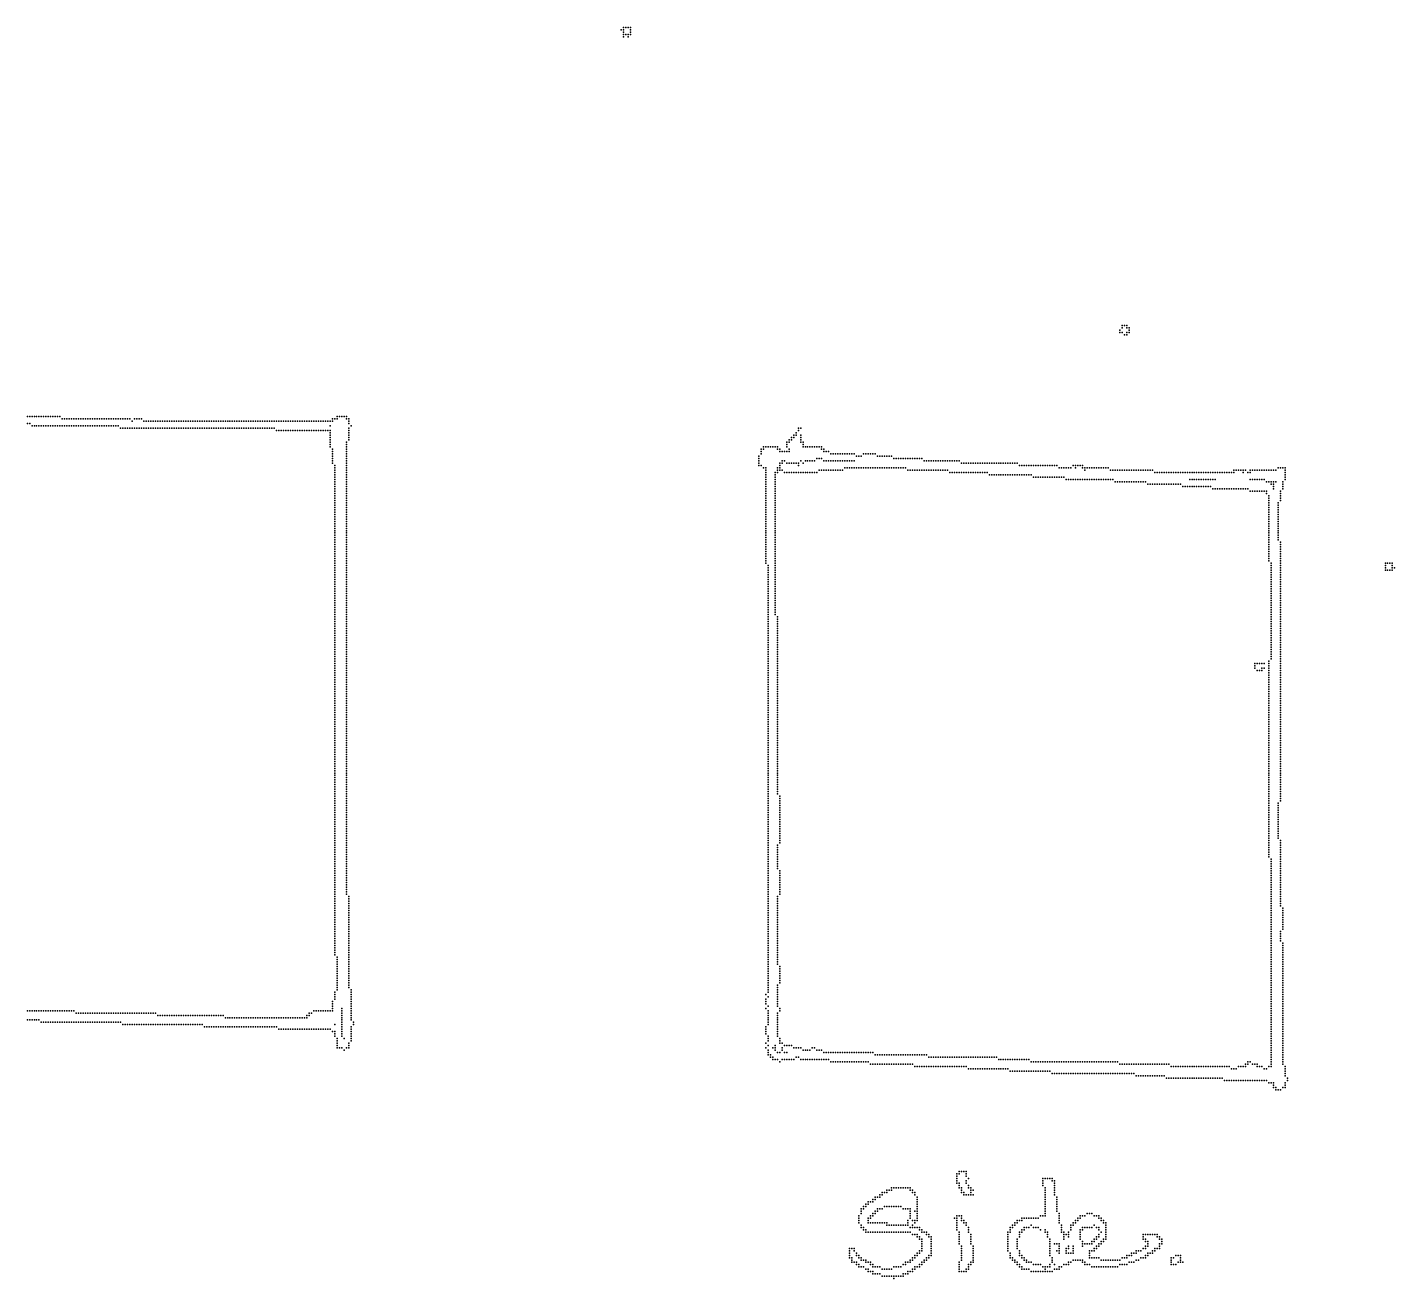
# Model space of a CAD drawing. Header units: metres. Extents: x 1 to 1214, y -1279 to 0.
# Drawn here: x 588 to 1175, y -540 to -3 of the extents above; entities that cross this region are included whole.
import ezdxf

# ---------------------------------------------------------------- set-up
doc = ezdxf.new("R2010")
doc.units = ezdxf.units.M

msp = doc.modelspace()

# ---------------------------------------------------------------- linework, layer by layer
for p in [(843, -4), (844, -3), (844, -4), (844, -5), (845, -3), (846, -3), (847, -3), (847, -4), (847, -5), (844, -6), (844, -7), (845, -6), (846, -6), (846, -7), (847, -6), (1057, -133), (1057, -134), (1058, -131), (1058, -132), (1058, -134), (1059, -131), (1059, -135), (1060, -131), (1060, -132), (1060, -134), (1060, -135), (1061, -132), (1061, -133), (1061, -134), (588, -170), (589, -170), (590, -170), (591, -170), (592, -170), (593, -170), (594, -170), (595, -170), (596, -170), (597, -170), (598, -170), (599, -170), (600, -170), (601, -170), (602, -170), (721, -170), (722, -170), (723, -170), (724, -170), (725, -170), (588, -173), (589, -173), (590, -174), (591, -174), (592, -174), (593, -174), (594, -174), (595, -174), (596, -174), (597, -174), (598, -174), (599, -174), (600, -174), (601, -174), (602, -174), (603, -171), (603, -174), (604, -171), (604, -174), (605, -171), (605, -174), (606, -171), (606, -174), (607, -171), (607, -174), (608, -171), (608, -174), (609, -171), (609, -174), (610, -171), (610, -174), (611, -171), (611, -174), (612, -171), (612, -174), (613, -171), (613, -174), (614, -171), (614, -174), (615, -171), (615, -174), (616, -171), (616, -174), (617, -171), (617, -174), (618, -171), (618, -174), (619, -171), (619, -174), (620, -171), (620, -174), (621, -171), (621, -174), (622, -171), (622, -174), (623, -171), (623, -174), (624, -171), (624, -174), (625, -171), (625, -174), (626, -171), (626, -174), (627, -171), (627, -174), (628, -171), (628, -175), (629, -171), (629, -175), (630, -171), (630, -175), (631, -171), (631, -175), (632, -171), (632, -175), (633, -172), (633, -175), (634, -171), (634, -175), (635, -171), (635, -175), (636, -171), (636, -175), (637, -171), (637, -175), (638, -172), (638, -175), (639, -172), (639, -175), (640, -172), (640, -175), (641, -172), (641, -175), (642, -172), (642, -175), (643, -172), (643, -175), (644, -172), (644, -175), (645, -172), (645, -175), (646, -172), (646, -175), (647, -172), (647, -175), (648, -172), (648, -175), (649, -172), (649, -175), (650, -172), (650, -175), (651, -172), (651, -175), (652, -172), (652, -175), (653, -172), (653, -175), (654, -172), (654, -175), (655, -172), (655, -175), (656, -172), (656, -175), (657, -172), (657, -175), (658, -172), (658, -175), (659, -172), (659, -175), (660, -172), (660, -175), (661, -172), (661, -175), (662, -172), (662, -175), (663, -172), (663, -175), (664, -172), (664, -175), (665, -172), (665, -175), (666, -172), (666, -175), (667, -172), (667, -175), (668, -172), (668, -175), (669, -172), (669, -175), (670, -172), (670, -175), (671, -172), (671, -175), (672, -172), (672, -175), (673, -172), (673, -175), (674, -172), (674, -175), (675, -172), (675, -175), (676, -172), (676, -175), (677, -172), (677, -175), (678, -172), (678, -175), (679, -172), (679, -175), (680, -172), (680, -175), (681, -172), (681, -175), (682, -172), (682, -175), (683, -172), (683, -175), (684, -172), (684, -175), (685, -172), (685, -175), (686, -172), (686, -175), (687, -172), (687, -175), (688, -172), (688, -175), (689, -172), (689, -175), (690, -172), (690, -175), (691, -172), (691, -175), (692, -172), (692, -175), (693, -172), (693, -175), (694, -172), (694, -175), (695, -172), (695, -176), (696, -172), (696, -176), (697, -172), (697, -176), (698, -172), (698, -176), (699, -172), (699, -176), (700, -172), (700, -176), (701, -172), (701, -176), (702, -172), (702, -176), (703, -172), (703, -176), (704, -172), (704, -176), (705, -172), (705, -176), (706, -172), (706, -176), (707, -172), (707, -176), (708, -172), (708, -176), (709, -172), (709, -176), (710, -172), (710, -176), (711, -172), (711, -176), (712, -172), (712, -176), (713, -172), (713, -176), (714, -172), (714, -176), (715, -172), (715, -176), (716, -172), (716, -176), (717, -172), (717, -176), (718, -172), (718, -174), (718, -176), (719, -171), (719, -172), (720, -171), (721, -171), (725, -171), (726, -171), (726, -172), (726, -173), (726, -175), (726, -176), (727, -174), (919, -175), (919, -176), (920, -175), (718, -177), (718, -178), (718, -179), (718, -180), (718, -181), (725, -181), (726, -177), (726, -178), (726, -179), (726, -180), (914, -181), (915, -180), (915, -181), (916, -179), (916, -180), (917, -178), (917, -179), (918, -177), (918, -178), (920, -178), (920, -179), (920, -180), (920, -181), (921, -181), (718, -182), (718, -183), (719, -184), (719, -185), (719, -186), (719, -187), (725, -182), (725, -183), (725, -184), (725, -185), (725, -186), (725, -187), (902, -187), (903, -184), (903, -185), (903, -186), (904, -183), (904, -184), (905, -183), (906, -183), (907, -183), (908, -183), (909, -183), (910, -183), (910, -184), (911, -184), (911, -185), (912, -185), (913, -185), (914, -182), (914, -183), (914, -185), (915, -184), (915, -185), (921, -182), (921, -183), (922, -183), (923, -183), (924, -183), (925, -183), (926, -183), (927, -183), (928, -183), (929, -183), (929, -184), (930, -184), (930, -185), (931, -185), (932, -185), (933, -186), (934, -186), (935, -186), (936, -186), (937, -186), (938, -186), (939, -186), (940, -186), (941, -186), (942, -186), (943, -186), (944, -187), (945, -187), (946, -187), (947, -186), (948, -186), (949, -186), (950, -186), (951, -186), (952, -186), (953, -187), (954, -187), (955, -187), (956, -187), (957, -187), (958, -187), (959, -187), (719, -188), (719, -189), (719, -190), (720, -191), (720, -192), (720, -193), (725, -188), (725, -189), (725, -190), (725, -191), (725, -192), (725, -193), (902, -188), (902, -189), (902, -190), (902, -191), (903, -191), (904, -192), (905, -192), (905, -193), (910, -192), (910, -193), (911, -190), (911, -191), (911, -192), (911, -193), (912, -189), (912, -190), (912, -193), (913, -189), (914, -190), (915, -190), (916, -190), (917, -190), (918, -190), (919, -190), (919, -191), (920, -189), (921, -190), (922, -189), (923, -189), (924, -189), (925, -189), (926, -189), (927, -188), (928, -188), (928, -193), (929, -188), (929, -193), (930, -189), (930, -193), (931, -189), (931, -193), (932, -189), (932, -193), (933, -189), (933, -193), (934, -189), (934, -193), (935, -189), (935, -193), (936, -189), (936, -193), (937, -189), (937, -193), (938, -189), (938, -193), (939, -189), (939, -192), (940, -189), (940, -192), (941, -189), (941, -192), (942, -189), (942, -192), (943, -189), (943, -192), (944, -192), (945, -192), (946, -192), (947, -192), (948, -192), (949, -192), (950, -192), (951, -192), (952, -192), (953, -192), (954, -192), (955, -192), (956, -192), (957, -192), (958, -192), (959, -192), (960, -188), (960, -192), (961, -188), (961, -192), (962, -188), (962, -192), (963, -188), (963, -192), (964, -188), (964, -192), (965, -188), (965, -192), (966, -188), (966, -193), (967, -188), (967, -193), (968, -188), (968, -193), (969, -188), (969, -193), (970, -188), (970, -193), (971, -188), (971, -193), (972, -188), (972, -193), (973, -189), (973, -193), (974, -189), (974, -193), (975, -189), (975, -193), (976, -189), (976, -193), (977, -189), (977, -193), (978, -189), (978, -193), (979, -189), (979, -193), (980, -189), (980, -193), (981, -189), (981, -193), (982, -189), (982, -193), (983, -189), (983, -193), (984, -189), (985, -189), (986, -189), (987, -189), (988, -189), (989, -190), (990, -190), (991, -190), (992, -190), (993, -190), (994, -190), (995, -190), (996, -190), (997, -190), (998, -190), (999, -190), (1000, -190), (1001, -190), (1002, -190), (1003, -190), (1004, -190), (1005, -190), (1006, -190), (1007, -190), (1008, -190), (1009, -190), (1010, -190), (1011, -190), (1012, -190), (1013, -190), (1014, -191), (1015, -191), (1016, -191), (1017, -191), (1018, -191), (1019, -191), (1020, -191), (1021, -191), (1022, -191), (1023, -191), (1024, -191), (1025, -191), (1026, -191), (1027, -191), (1028, -191), (1029, -191), (1030, -191), (1031, -192), (1032, -192), (1033, -192), (1034, -192), (1035, -192), (1036, -192), (1037, -191), (1038, -191), (1038, -192), (1039, -191), (1040, -191), (1041, -191), (1041, -192), (1042, -192), (1042, -193), (1043, -192), (1044, -192), (1045, -192), (1046, -192), (1047, -192), (1048, -192), (1049, -192), (1050, -192), (1051, -192), (1052, -192), (1053, -193), (1054, -193), (1055, -193), (1056, -193), (1057, -193), (1058, -193), (1059, -193), (1060, -193), (1061, -193), (1062, -193), (1063, -193), (1064, -193), (1065, -193), (1066, -193), (1067, -193), (1068, -193), (1069, -193), (1070, -193), (1071, -193), (1106, -193), (1107, -193), (1108, -193), (1109, -193), (1110, -193), (1111, -193), (1113, -193), (1114, -193), (1115, -193), (1116, -193), (1117, -193), (1118, -193), (1119, -193), (1120, -193), (1121, -193), (1122, -193), (1123, -193), (1124, -193), (1125, -192), (1126, -192), (1127, -192), (1128, -192), (1128, -193), (720, -194), (720, -195), (720, -196), (720, -197), (720, -198), (720, -199), (725, -194), (725, -195), (725, -196), (725, -197), (725, -198), (725, -199), (905, -194), (905, -195), (905, -196), (905, -197), (905, -198), (905, -199), (909, -194), (909, -195), (909, -196), (909, -197), (909, -198), (909, -199), (910, -194), (913, -194), (914, -194), (915, -194), (916, -194), (917, -194), (918, -194), (919, -194), (920, -194), (921, -194), (922, -194), (923, -194), (924, -194), (925, -194), (926, -194), (927, -194), (984, -194), (985, -194), (986, -194), (987, -194), (988, -194), (989, -194), (990, -194), (991, -194), (992, -194), (993, -194), (994, -194), (995, -194), (996, -194), (997, -194), (998, -194), (999, -194), (1000, -194), (1001, -195), (1002, -195), (1003, -195), (1004, -195), (1005, -195), (1006, -195), (1007, -195), (1008, -195), (1009, -195), (1010, -195), (1011, -195), (1012, -195), (1013, -195), (1014, -195), (1015, -195), (1016, -195), (1017, -195), (1018, -195), (1019, -195), (1020, -196), (1021, -196), (1022, -196), (1023, -196), (1024, -196), (1025, -196), (1026, -196), (1027, -196), (1028, -196), (1029, -196), (1030, -196), (1031, -196), (1032, -196), (1033, -196), (1034, -197), (1035, -197), (1036, -197), (1037, -197), (1038, -197), (1039, -197), (1040, -197), (1041, -197), (1042, -197), (1043, -197), (1044, -197), (1045, -197), (1046, -197), (1047, -197), (1048, -197), (1049, -197), (1050, -197), (1051, -197), (1052, -197), (1053, -197), (1054, -197), (1055, -198), (1056, -198), (1057, -198), (1058, -198), (1059, -198), (1060, -198), (1061, -198), (1062, -198), (1063, -198), (1064, -198), (1065, -198), (1066, -198), (1067, -198), (1068, -198), (1069, -199), (1070, -199), (1071, -199), (1072, -194), (1072, -199), (1073, -194), (1073, -199), (1074, -194), (1074, -199), (1075, -194), (1075, -199), (1076, -194), (1076, -199), (1077, -194), (1077, -199), (1078, -194), (1078, -199), (1079, -194), (1079, -199), (1080, -194), (1080, -199), (1081, -194), (1081, -199), (1082, -194), (1082, -199), (1083, -194), (1083, -199), (1084, -194), (1085, -194), (1086, -194), (1087, -194), (1087, -197), (1088, -194), (1088, -197), (1089, -194), (1089, -197), (1090, -194), (1090, -197), (1091, -194), (1091, -197), (1092, -194), (1092, -197), (1093, -194), (1093, -197), (1094, -194), (1094, -197), (1095, -194), (1095, -197), (1096, -194), (1096, -197), (1097, -194), (1097, -197), (1098, -194), (1098, -197), (1099, -194), (1100, -194), (1101, -194), (1102, -194), (1103, -194), (1104, -194), (1105, -194), (1106, -194), (1110, -194), (1112, -194), (1113, -194), (1113, -197), (1114, -197), (1115, -197), (1116, -197), (1117, -197), (1118, -197), (1119, -197), (1120, -198), (1121, -198), (1122, -198), (1122, -199), (1123, -198), (1123, -199), (1124, -198), (1127, -198), (1127, -199), (1128, -194), (1128, -195), (1128, -196), (1128, -197), (720, -200), (720, -201), (720, -202), (720, -203), (720, -204), (720, -205), (725, -200), (725, -201), (725, -202), (725, -203), (725, -204), (725, -205), (905, -200), (905, -201), (905, -202), (905, -203), (905, -204), (905, -205), (909, -200), (909, -201), (909, -202), (909, -203), (909, -204), (909, -205), (1084, -200), (1085, -200), (1086, -200), (1087, -200), (1088, -200), (1089, -200), (1090, -200), (1091, -200), (1092, -200), (1093, -200), (1094, -200), (1095, -200), (1096, -200), (1097, -201), (1098, -201), (1099, -201), (1100, -201), (1101, -201), (1102, -201), (1103, -201), (1104, -201), (1105, -201), (1106, -201), (1107, -201), (1108, -201), (1109, -201), (1110, -201), (1111, -201), (1112, -201), (1113, -202), (1114, -202), (1115, -202), (1116, -202), (1117, -202), (1118, -202), (1119, -202), (1120, -202), (1120, -203), (1121, -204), (1121, -205), (1123, -200), (1123, -201), (1126, -202), (1126, -203), (1126, -204), (1126, -205), (1127, -200), (1127, -201), (720, -206), (720, -207), (720, -208), (720, -209), (720, -210), (720, -211), (725, -206), (725, -207), (725, -208), (725, -209), (725, -210), (725, -211), (905, -206), (905, -207), (905, -208), (905, -209), (905, -210), (905, -211), (909, -206), (909, -207), (909, -208), (909, -209), (909, -210), (909, -211), (1121, -206), (1121, -207), (1121, -208), (1121, -209), (1121, -210), (1121, -211), (1125, -207), (1125, -208), (1125, -209), (1125, -210), (1125, -211), (1126, -206), (720, -212), (720, -213), (720, -214), (720, -215), (720, -216), (720, -217), (725, -212), (725, -213), (725, -214), (725, -215), (725, -216), (725, -217), (905, -212), (905, -213), (905, -214), (905, -215), (905, -216), (905, -217), (909, -212), (909, -213), (909, -214), (909, -215), (909, -216), (909, -217), (1121, -212), (1121, -213), (1121, -214), (1121, -215), (1121, -216), (1121, -217), (1125, -212), (1125, -213), (1125, -214), (1125, -215), (1125, -216), (1125, -217), (720, -218), (720, -219), (720, -220), (720, -221), (720, -222), (720, -223), (725, -218), (725, -219), (725, -220), (725, -221), (725, -222), (725, -223), (905, -218), (905, -219), (905, -220), (905, -221), (905, -222), (905, -223), (909, -218), (909, -219), (909, -220), (909, -221), (909, -222), (909, -223), (1121, -218), (1121, -219), (1121, -220), (1121, -221), (1121, -222), (1121, -223), (1125, -218), (1125, -219), (1125, -220), (1125, -221), (1125, -222), (1125, -223), (720, -224), (720, -225), (720, -226), (720, -227), (720, -228), (725, -224), (725, -225), (725, -226), (725, -227), (725, -228), (905, -224), (905, -225), (905, -226), (905, -227), (905, -228), (909, -224), (909, -225), (909, -226), (909, -227), (909, -228), (1121, -224), (1121, -225), (1121, -226), (1121, -227), (1121, -228), (1126, -224), (1126, -225), (1126, -226), (1126, -227), (1126, -228), (720, -229), (720, -230), (720, -231), (720, -232), (720, -233), (720, -234), (725, -229), (725, -230), (725, -231), (725, -232), (725, -233), (725, -234), (905, -229), (905, -230), (905, -231), (905, -232), (905, -233), (906, -234), (909, -229), (909, -230), (909, -231), (909, -232), (909, -233), (909, -234), (1121, -229), (1121, -230), (1121, -231), (1121, -232), (1122, -233), (1122, -234), (1126, -229), (1126, -230), (1126, -231), (1126, -232), (1126, -233), (1126, -234), (1171, -233), (1171, -234), (1172, -233), (1173, -233), (1174, -233), (1174, -234), (720, -235), (720, -236), (720, -237), (720, -238), (720, -239), (720, -240), (725, -235), (725, -236), (725, -237), (725, -238), (725, -239), (725, -240), (906, -235), (906, -236), (906, -237), (906, -238), (906, -239), (906, -240), (909, -235), (909, -236), (909, -237), (909, -238), (909, -239), (909, -240), (1122, -235), (1122, -236), (1122, -237), (1122, -238), (1122, -239), (1122, -240), (1126, -235), (1126, -236), (1126, -237), (1126, -238), (1126, -239), (1126, -240), (1171, -235), (1171, -236), (1172, -236), (1173, -236), (1174, -235), (1174, -236), (1175, -235), (720, -241), (720, -242), (720, -243), (720, -244), (720, -245), (720, -246), (725, -241), (725, -242), (725, -243), (725, -244), (725, -245), (725, -246), (906, -241), (906, -242), (906, -243), (906, -244), (906, -245), (906, -246), (909, -241), (909, -242), (909, -243), (909, -244), (909, -245), (909, -246), (1122, -241), (1122, -242), (1122, -243), (1122, -244), (1122, -245), (1122, -246), (1126, -241), (1126, -242), (1126, -243), (1126, -244), (1126, -245), (1126, -246), (720, -247), (720, -248), (720, -249), (720, -250), (720, -251), (720, -252), (725, -247), (725, -248), (725, -249), (725, -250), (725, -251), (725, -252), (906, -247), (906, -248), (906, -249), (906, -250), (906, -251), (906, -252), (909, -247), (909, -248), (909, -249), (909, -250), (909, -251), (909, -252), (1122, -247), (1122, -248), (1122, -249), (1122, -250), (1122, -251), (1122, -252), (1126, -247), (1126, -248), (1126, -249), (1126, -250), (1126, -251), (1126, -252), (720, -253), (720, -254), (720, -255), (720, -256), (720, -257), (720, -258), (725, -253), (725, -254), (725, -255), (725, -256), (725, -257), (725, -258), (906, -253), (906, -254), (906, -255), (906, -256), (906, -257), (906, -258), (909, -253), (909, -254), (909, -255), (910, -256), (910, -257), (910, -258), (1122, -253), (1122, -254), (1122, -255), (1122, -256), (1122, -257), (1122, -258), (1126, -253), (1126, -254), (1126, -255), (1126, -256), (1126, -257), (1126, -258), (720, -259), (720, -260), (720, -261), (720, -262), (720, -263), (720, -264), (725, -259), (725, -260), (725, -261), (725, -262), (725, -263), (725, -264), (906, -259), (906, -260), (906, -261), (906, -262), (906, -263), (906, -264), (910, -259), (910, -260), (910, -261), (910, -262), (910, -263), (910, -264), (1122, -259), (1122, -260), (1122, -261), (1122, -262), (1122, -263), (1122, -264), (1126, -259), (1126, -260), (1126, -261), (1126, -262), (1126, -263), (1126, -264), (720, -265), (720, -266), (720, -267), (720, -268), (720, -269), (720, -270), (725, -265), (725, -266), (725, -267), (725, -268), (725, -269), (725, -270), (906, -265), (906, -266), (906, -267), (906, -268), (906, -269), (906, -270), (910, -265), (910, -266), (910, -267), (910, -268), (910, -269), (910, -270), (1122, -265), (1122, -266), (1122, -267), (1122, -268), (1122, -269), (1122, -270), (1126, -265), (1126, -266), (1126, -267), (1126, -268), (1126, -269), (1126, -270), (720, -271), (720, -272), (720, -273), (720, -274), (720, -275), (725, -271), (725, -272), (725, -273), (725, -274), (725, -275), (906, -271), (906, -272), (906, -273), (906, -274), (906, -275), (910, -271), (910, -272), (910, -273), (910, -274), (910, -275), (1121, -275), (1122, -271), (1122, -272), (1122, -273), (1122, -274), (1126, -271), (1126, -272), (1126, -273), (1126, -274), (1126, -275), (720, -276), (720, -277), (720, -278), (720, -279), (720, -280), (720, -281), (725, -276), (725, -277), (725, -278), (725, -279), (725, -280), (725, -281), (906, -276), (906, -277), (906, -278), (906, -279), (906, -280), (906, -281), (910, -276), (910, -277), (910, -278), (910, -279), (910, -280), (910, -281), (1115, -276), (1115, -277), (1115, -278), (1116, -276), (1116, -279), (1117, -276), (1117, -279), (1118, -276), (1118, -278), (1118, -279), (1119, -276), (1119, -278), (1121, -276), (1121, -277), (1121, -278), (1121, -279), (1121, -280), (1121, -281), (1126, -276), (1126, -277), (1126, -278), (1126, -279), (1126, -280), (1126, -281), (720, -282), (720, -283), (720, -284), (720, -285), (720, -286), (720, -287), (725, -282), (725, -283), (725, -284), (725, -285), (725, -286), (725, -287), (906, -282), (906, -283), (906, -284), (906, -285), (906, -286), (906, -287), (910, -282), (910, -283), (910, -284), (910, -285), (910, -286), (910, -287), (1121, -282), (1121, -283), (1121, -284), (1121, -285), (1121, -286), (1121, -287), (1126, -282), (1126, -283), (1126, -284), (1126, -285), (1126, -286), (1126, -287), (720, -288), (720, -289), (720, -290), (720, -291), (720, -292), (720, -293), (725, -288), (725, -289), (725, -290), (725, -291), (725, -292), (725, -293), (906, -288), (906, -289), (906, -290), (906, -291), (906, -292), (906, -293), (910, -288), (910, -289), (910, -290), (910, -291), (910, -292), (910, -293), (1121, -288), (1121, -289), (1121, -290), (1121, -291), (1121, -292), (1121, -293), (1126, -288), (1126, -289), (1126, -290), (1126, -291), (1126, -292), (1126, -293), (720, -294), (720, -295), (720, -296), (720, -297), (720, -298), (720, -299), (725, -294), (725, -295), (725, -296), (725, -297), (725, -298), (725, -299), (906, -294), (906, -295), (906, -296), (906, -297), (906, -298), (906, -299), (910, -294), (910, -295), (910, -296), (910, -297), (910, -298), (910, -299), (1121, -294), (1121, -295), (1121, -296), (1121, -297), (1121, -298), (1121, -299), (1126, -294), (1126, -295), (1126, -296), (1126, -297), (1126, -298), (1126, -299), (720, -300), (720, -301), (720, -302), (720, -303), (720, -304), (720, -305), (725, -300), (725, -301), (725, -302), (725, -303), (725, -304), (725, -305), (906, -300), (906, -301), (906, -302), (906, -303), (906, -304), (906, -305), (910, -300), (910, -301), (910, -302), (910, -303), (910, -304), (910, -305), (1121, -300), (1121, -301), (1121, -302), (1121, -303), (1121, -304), (1121, -305), (1126, -300), (1126, -301), (1126, -302), (1126, -303), (1126, -304), (1126, -305), (720, -306), (720, -307), (720, -308), (720, -309), (720, -310), (720, -311), (725, -306), (725, -307), (725, -308), (725, -309), (725, -310), (725, -311), (906, -306), (906, -307), (906, -308), (906, -309), (906, -310), (906, -311), (910, -306), (910, -307), (910, -308), (910, -309), (910, -310), (910, -311), (1121, -306), (1121, -307), (1121, -308), (1121, -309), (1121, -310), (1121, -311), (1126, -306), (1126, -307), (1126, -308), (1126, -309), (1126, -310), (1126, -311), (720, -312), (720, -313), (720, -314), (720, -315), (720, -316), (725, -312), (725, -313), (725, -314), (725, -315), (725, -316), (906, -312), (906, -313), (906, -314), (906, -315), (906, -316), (910, -312), (910, -313), (910, -314), (910, -315), (910, -316), (1121, -312), (1121, -313), (1121, -314), (1121, -315), (1121, -316), (1126, -312), (1126, -313), (1126, -314), (1126, -315), (1126, -316), (720, -317), (720, -318), (720, -319), (720, -320), (720, -321), (720, -322), (725, -317), (725, -318), (725, -319), (725, -320), (725, -321), (725, -322), (906, -317), (906, -318), (906, -319), (906, -320), (906, -321), (906, -322), (910, -317), (910, -318), (910, -319), (910, -320), (910, -321), (910, -322), (1121, -317), (1121, -318), (1121, -319), (1121, -320), (1121, -321), (1121, -322), (1126, -317), (1126, -318), (1126, -319), (1126, -320), (1126, -321), (1126, -322), (720, -323), (720, -324), (720, -325), (720, -326), (720, -327), (720, -328), (725, -323), (725, -324), (725, -325), (725, -326), (725, -327), (725, -328), (906, -323), (906, -324), (906, -325), (906, -326), (906, -327), (906, -328), (910, -323), (910, -324), (910, -325), (910, -326), (910, -327), (910, -328), (1121, -323), (1121, -324), (1121, -325), (1121, -326), (1121, -327), (1121, -328), (1126, -323), (1126, -324), (1126, -325), (1126, -326), (1126, -327), (1126, -328), (720, -329), (720, -330), (720, -331), (720, -332), (720, -333), (720, -334), (725, -329), (725, -330), (725, -331), (725, -332), (725, -333), (725, -334), (906, -329), (906, -330), (906, -331), (906, -332), (906, -333), (906, -334), (910, -329), (910, -330), (910, -331), (910, -332), (911, -333), (911, -334), (1121, -329), (1121, -330), (1121, -331), (1121, -332), (1121, -333), (1121, -334), (1126, -329), (1126, -330), (1126, -331), (1126, -332), (1126, -333), (1126, -334), (720, -335), (720, -336), (720, -337), (720, -338), (720, -339), (720, -340), (725, -335), (725, -336), (725, -337), (725, -338), (725, -339), (725, -340), (906, -335), (906, -336), (906, -337), (906, -338), (906, -339), (906, -340), (911, -335), (911, -336), (911, -337), (911, -338), (911, -339), (911, -340), (1121, -335), (1121, -336), (1121, -337), (1121, -338), (1121, -339), (1121, -340), (1125, -336), (1125, -337), (1125, -338), (1125, -339), (1125, -340), (1126, -335), (720, -341), (720, -342), (720, -343), (720, -344), (720, -345), (720, -346), (725, -341), (725, -342), (725, -343), (725, -344), (725, -345), (725, -346), (906, -341), (906, -342), (906, -343), (906, -344), (906, -345), (906, -346), (911, -341), (911, -342), (911, -343), (911, -344), (911, -345), (911, -346), (1121, -341), (1121, -342), (1121, -343), (1121, -344), (1121, -345), (1121, -346), (1125, -341), (1125, -342), (1125, -343), (1125, -344), (1125, -345), (1125, -346), (720, -347), (720, -348), (720, -349), (720, -350), (720, -351), (720, -352), (725, -347), (725, -348), (725, -349), (725, -350), (725, -351), (725, -352), (906, -347), (906, -348), (906, -349), (906, -350), (906, -351), (906, -352), (911, -347), (911, -348), (911, -349), (911, -350), (911, -351), (911, -352), (1121, -347), (1121, -348), (1121, -349), (1121, -350), (1121, -351), (1121, -352), (1125, -347), (1125, -348), (1125, -349), (1125, -350), (1125, -351), (1126, -352), (720, -353), (720, -354), (720, -355), (720, -356), (720, -357), (720, -358), (725, -353), (725, -354), (725, -355), (725, -356), (725, -357), (725, -358), (906, -353), (906, -354), (906, -355), (906, -356), (906, -357), (906, -358), (910, -354), (910, -355), (910, -356), (910, -357), (910, -358), (911, -353), (1121, -353), (1121, -354), (1121, -355), (1121, -356), (1121, -357), (1121, -358), (1126, -353), (1126, -354), (1126, -355), (1126, -356), (1126, -357), (1126, -358), (720, -359), (720, -360), (720, -361), (720, -362), (720, -363), (725, -359), (725, -360), (725, -361), (725, -362), (725, -363), (906, -359), (906, -360), (906, -361), (906, -362), (906, -363), (910, -359), (910, -360), (910, -361), (910, -362), (910, -363), (1121, -359), (1122, -360), (1122, -361), (1122, -362), (1122, -363), (1126, -359), (1126, -360), (1126, -361), (1126, -362), (1126, -363), (720, -364), (720, -365), (720, -366), (720, -367), (720, -368), (720, -369), (725, -364), (725, -365), (725, -366), (725, -367), (725, -368), (725, -369), (906, -364), (906, -365), (906, -366), (906, -367), (906, -368), (906, -369), (910, -364), (911, -365), (911, -366), (911, -367), (911, -368), (911, -369), (1122, -364), (1122, -365), (1122, -366), (1122, -367), (1122, -368), (1122, -369), (1126, -364), (1126, -365), (1126, -366), (1126, -367), (1126, -368), (1126, -369), (720, -370), (720, -371), (720, -372), (720, -373), (720, -374), (720, -375), (725, -370), (725, -371), (725, -372), (725, -373), (725, -374), (725, -375), (906, -370), (906, -371), (906, -372), (906, -373), (906, -374), (906, -375), (911, -370), (911, -371), (911, -372), (911, -373), (911, -374), (911, -375), (1122, -370), (1122, -371), (1122, -372), (1122, -373), (1122, -374), (1122, -375), (1126, -370), (1126, -371), (1126, -372), (1126, -373), (1126, -374), (1126, -375), (720, -376), (720, -377), (720, -378), (720, -379), (720, -380), (720, -381), (726, -376), (726, -377), (726, -378), (726, -379), (726, -380), (726, -381), (906, -376), (906, -377), (906, -378), (906, -379), (906, -380), (906, -381), (910, -376), (910, -377), (910, -378), (910, -379), (910, -380), (910, -381), (1122, -376), (1122, -377), (1122, -378), (1122, -379), (1122, -380), (1122, -381), (1126, -376), (1126, -377), (1126, -378), (1126, -379), (1126, -380), (1127, -381), (720, -382), (720, -383), (720, -384), (720, -385), (720, -386), (720, -387), (726, -382), (726, -383), (726, -384), (726, -385), (726, -386), (726, -387), (906, -382), (906, -383), (906, -384), (906, -385), (906, -386), (906, -387), (910, -382), (910, -383), (910, -384), (910, -385), (910, -386), (910, -387), (1122, -382), (1122, -383), (1122, -384), (1122, -385), (1122, -386), (1122, -387), (1127, -382), (1127, -383), (1127, -384), (1127, -385), (1127, -386), (1127, -387), (720, -388), (720, -389), (720, -390), (720, -391), (720, -392), (720, -393), (726, -388), (726, -389), (726, -390), (726, -391), (726, -392), (726, -393), (906, -388), (906, -389), (906, -390), (906, -391), (906, -392), (906, -393), (910, -388), (910, -389), (910, -390), (910, -391), (910, -392), (910, -393), (1122, -388), (1122, -389), (1122, -390), (1122, -391), (1122, -392), (1122, -393), (1126, -391), (1126, -392), (1126, -393), (1127, -388), (1127, -389), (1127, -390), (720, -394), (720, -395), (720, -396), (720, -397), (720, -398), (720, -399), (726, -394), (726, -395), (726, -396), (726, -397), (726, -398), (726, -399), (906, -394), (906, -395), (906, -396), (906, -397), (906, -398), (906, -399), (910, -394), (910, -395), (910, -396), (910, -397), (910, -398), (910, -399), (1122, -394), (1122, -395), (1122, -396), (1122, -397), (1122, -398), (1122, -399), (1126, -394), (1126, -395), (1127, -396), (1127, -397), (1127, -398), (1127, -399), (720, -400), (720, -401), (721, -402), (721, -403), (721, -404), (721, -405), (726, -400), (726, -401), (726, -402), (726, -403), (726, -404), (726, -405), (906, -400), (906, -401), (906, -402), (906, -403), (906, -404), (906, -405), (910, -400), (910, -401), (910, -402), (910, -403), (910, -404), (910, -405), (1122, -400), (1122, -401), (1122, -402), (1122, -403), (1122, -404), (1122, -405), (1127, -400), (1127, -401), (1127, -402), (1127, -403), (1127, -404), (1127, -405), (721, -406), (721, -407), (721, -408), (721, -409), (721, -410), (726, -406), (726, -407), (726, -408), (726, -409), (726, -410), (906, -406), (906, -407), (906, -408), (906, -409), (906, -410), (911, -406), (911, -407), (911, -408), (911, -409), (911, -410), (1122, -406), (1122, -407), (1122, -408), (1122, -409), (1122, -410), (1127, -406), (1127, -407), (1127, -408), (1127, -409), (1127, -410), (721, -411), (721, -412), (721, -413), (721, -414), (721, -415), (721, -416), (726, -411), (726, -412), (726, -413), (726, -414), (726, -415), (727, -416), (906, -411), (906, -412), (906, -413), (906, -414), (906, -415), (906, -416), (910, -414), (910, -415), (910, -416), (911, -411), (911, -412), (911, -413), (1122, -411), (1122, -412), (1122, -413), (1122, -414), (1122, -415), (1122, -416), (1127, -411), (1127, -412), (1127, -413), (1127, -414), (1127, -415), (1127, -416), (719, -421), (719, -422), (720, -417), (720, -418), (720, -419), (720, -420), (727, -417), (727, -418), (727, -419), (727, -420), (727, -421), (727, -422), (905, -418), (905, -420), (905, -421), (905, -422), (906, -417), (906, -419), (910, -417), (910, -418), (910, -419), (910, -420), (910, -421), (910, -422), (1122, -417), (1122, -418), (1122, -419), (1122, -420), (1122, -421), (1122, -422), (1127, -417), (1127, -418), (1127, -419), (1127, -420), (1127, -421), (1127, -422), (588, -425), (589, -425), (590, -425), (591, -425), (592, -425), (593, -425), (594, -425), (595, -425), (596, -425), (597, -425), (598, -425), (599, -425), (600, -425), (601, -425), (602, -425), (603, -425), (604, -425), (605, -425), (606, -425), (607, -425), (608, -425), (609, -426), (610, -426), (611, -426), (612, -426), (613, -426), (614, -426), (615, -426), (616, -426), (617, -426), (618, -426), (619, -426), (620, -426), (621, -426), (622, -426), (623, -426), (624, -426), (625, -426), (626, -426), (627, -426), (628, -426), (629, -426), (630, -426), (631, -426), (632, -426), (633, -426), (634, -426), (635, -426), (636, -426), (637, -426), (638, -426), (639, -426), (640, -426), (641, -426), (642, -426), (643, -426), (644, -427), (645, -427), (646, -427), (647, -427), (648, -427), (649, -427), (650, -427), (651, -427), (652, -427), (653, -427), (654, -427), (655, -427), (656, -427), (657, -427), (658, -427), (659, -427), (660, -427), (661, -427), (662, -427), (663, -427), (664, -427), (665, -427), (666, -427), (667, -427), (668, -427), (669, -427), (670, -427), (671, -427), (672, -427), (673, -428), (674, -428), (675, -428), (676, -428), (677, -428), (678, -428), (679, -428), (680, -428), (681, -428), (682, -428), (683, -428), (684, -428), (685, -428), (686, -428), (687, -428), (688, -428), (689, -428), (690, -428), (691, -428), (692, -428), (693, -428), (694, -428), (695, -428), (696, -428), (697, -428), (698, -428), (699, -428), (700, -428), (701, -428), (702, -428), (703, -428), (704, -428), (705, -428), (706, -428), (707, -428), (708, -427), (708, -428), (709, -426), (709, -427), (710, -426), (711, -425), (712, -425), (713, -425), (714, -425), (715, -425), (716, -425), (717, -425), (718, -425), (719, -423), (719, -424), (719, -425), (723, -424), (723, -425), (723, -426), (723, -427), (723, -428), (727, -423), (727, -424), (727, -425), (727, -426), (727, -427), (727, -428), (905, -424), (906, -423), (906, -425), (906, -426), (906, -427), (906, -428), (910, -423), (910, -426), (910, -427), (910, -428), (911, -424), (911, -425), (1122, -423), (1122, -424), (1122, -425), (1122, -426), (1122, -427), (1122, -428), (1127, -423), (1127, -424), (1127, -425), (1127, -426), (1127, -427), (1127, -428), (588, -429), (589, -429), (590, -429), (591, -429), (592, -429), (593, -429), (594, -430), (595, -430), (596, -430), (597, -430), (598, -430), (599, -430), (600, -430), (601, -430), (602, -430), (603, -430), (604, -430), (605, -430), (606, -430), (607, -430), (608, -430), (609, -430), (610, -430), (611, -430), (612, -430), (613, -430), (614, -430), (615, -430), (616, -430), (617, -430), (618, -430), (619, -430), (620, -430), (621, -430), (622, -430), (623, -430), (624, -430), (625, -430), (626, -430), (627, -430), (628, -430), (629, -431), (630, -431), (631, -431), (632, -431), (633, -431), (634, -431), (635, -431), (636, -431), (637, -431), (638, -431), (639, -431), (640, -431), (641, -431), (642, -431), (643, -431), (644, -431), (645, -431), (646, -431), (647, -431), (648, -431), (649, -431), (650, -431), (651, -431), (652, -431), (653, -431), (654, -431), (655, -431), (656, -431), (657, -431), (658, -431), (659, -431), (660, -431), (661, -431), (662, -431), (663, -431), (664, -432), (665, -432), (666, -432), (667, -432), (668, -432), (669, -432), (670, -432), (671, -432), (672, -432), (673, -432), (674, -432), (675, -432), (676, -432), (677, -432), (678, -432), (679, -432), (680, -432), (681, -432), (682, -432), (683, -432), (684, -432), (685, -432), (686, -432), (687, -432), (688, -432), (689, -432), (690, -432), (691, -432), (692, -432), (693, -432), (694, -432), (695, -432), (696, -433), (697, -433), (698, -433), (699, -433), (700, -433), (701, -433), (702, -433), (703, -433), (704, -433), (705, -433), (706, -433), (707, -433), (708, -433), (709, -433), (710, -433), (711, -433), (712, -433), (713, -433), (714, -433), (715, -433), (716, -433), (717, -433), (718, -433), (719, -434), (720, -431), (720, -434), (723, -429), (723, -430), (723, -431), (723, -432), (723, -433), (723, -434), (727, -429), (727, -432), (727, -433), (727, -434), (728, -430), (728, -431), (905, -432), (905, -433), (905, -434), (906, -429), (906, -430), (906, -431), (910, -429), (910, -430), (910, -431), (910, -432), (910, -433), (910, -434), (1122, -429), (1122, -430), (1122, -431), (1122, -432), (1122, -433), (1122, -434), (1127, -429), (1127, -430), (1127, -431), (1127, -432), (1127, -433), (1127, -434), (720, -435), (720, -436), (721, -437), (721, -438), (721, -439), (721, -440), (723, -435), (723, -436), (724, -437), (726, -439), (726, -440), (727, -435), (727, -436), (727, -437), (727, -438), (905, -435), (905, -439), (906, -436), (906, -437), (906, -438), (906, -440), (909, -440), (910, -435), (910, -436), (911, -437), (911, -438), (911, -439), (912, -439), (913, -440), (914, -440), (915, -440), (916, -440), (1122, -435), (1122, -436), (1122, -437), (1122, -438), (1122, -439), (1122, -440), (1127, -435), (1127, -436), (1127, -437), (1127, -438), (1127, -439), (1127, -440), (721, -441), (722, -441), (723, -441), (724, -442), (725, -441), (726, -441), (905, -441), (906, -442), (906, -443), (906, -444), (907, -444), (907, -445), (908, -441), (908, -445), (908, -446), (909, -441), (909, -442), (909, -446), (910, -443), (910, -446), (911, -443), (912, -441), (912, -442), (912, -446), (913, -443), (913, -446), (914, -443), (914, -446), (915, -446), (916, -446), (917, -441), (917, -446), (918, -441), (918, -445), (919, -441), (919, -445), (920, -441), (920, -446), (921, -442), (921, -446), (922, -442), (922, -446), (923, -442), (923, -446), (924, -442), (924, -446), (925, -441), (925, -446), (926, -441), (926, -446), (927, -442), (927, -446), (928, -442), (928, -446), (929, -442), (929, -446), (930, -443), (930, -446), (931, -443), (931, -446), (932, -443), (932, -446), (933, -443), (934, -443), (935, -443), (936, -443), (937, -443), (938, -443), (939, -443), (940, -443), (941, -443), (942, -443), (943, -443), (944, -443), (945, -443), (946, -443), (947, -443), (948, -443), (949, -443), (950, -443), (951, -443), (952, -444), (953, -444), (954, -444), (955, -444), (956, -444), (957, -444), (958, -444), (959, -444), (960, -444), (961, -444), (962, -444), (963, -444), (964, -444), (965, -444), (966, -444), (967, -444), (968, -444), (969, -444), (970, -444), (971, -444), (972, -444), (973, -444), (974, -444), (975, -445), (976, -445), (977, -445), (978, -445), (979, -445), (980, -445), (981, -445), (982, -445), (983, -445), (984, -445), (985, -445), (986, -445), (987, -445), (988, -445), (989, -445), (990, -445), (991, -445), (992, -445), (993, -445), (994, -445), (995, -445), (996, -445), (997, -445), (998, -445), (999, -445), (1000, -445), (1001, -445), (1002, -445), (1003, -445), (1004, -445), (1005, -446), (1006, -446), (1007, -446), (1008, -446), (1009, -446), (1010, -446), (1011, -446), (1012, -446), (1013, -446), (1014, -446), (1015, -446), (1016, -446), (1017, -446), (1018, -446), (1122, -441), (1122, -442), (1122, -443), (1122, -444), (1122, -445), (1122, -446), (1127, -441), (1127, -442), (1127, -443), (1127, -444), (1127, -445), (1127, -446), (911, -447), (933, -447), (934, -447), (935, -447), (936, -447), (937, -447), (938, -447), (939, -447), (940, -447), (941, -447), (942, -447), (943, -447), (944, -447), (945, -447), (946, -447), (947, -447), (948, -447), (949, -447), (950, -448), (951, -448), (952, -448), (953, -448), (954, -448), (955, -448), (956, -448), (957, -448), (958, -448), (959, -448), (960, -448), (961, -448), (962, -448), (963, -448), (964, -448), (965, -448), (966, -448), (967, -448), (968, -448), (969, -449), (970, -449), (971, -449), (972, -449), (973, -449), (974, -449), (975, -449), (976, -449), (977, -449), (978, -449), (979, -449), (980, -449), (981, -449), (982, -449), (983, -449), (984, -449), (985, -449), (986, -449), (987, -449), (988, -449), (989, -449), (990, -449), (991, -449), (992, -450), (993, -450), (994, -450), (995, -450), (996, -450), (997, -450), (998, -450), (999, -450), (1000, -450), (1001, -450), (1002, -450), (1003, -450), (1004, -450), (1005, -450), (1006, -450), (1007, -450), (1008, -450), (1009, -450), (1010, -451), (1011, -451), (1012, -451), (1013, -451), (1014, -451), (1015, -451), (1016, -451), (1017, -451), (1018, -451), (1019, -447), (1019, -451), (1020, -447), (1020, -451), (1021, -447), (1021, -451), (1022, -447), (1022, -451), (1023, -447), (1023, -451), (1024, -447), (1024, -451), (1025, -447), (1025, -451), (1026, -447), (1026, -451), (1027, -447), (1027, -451), (1028, -447), (1029, -447), (1030, -447), (1031, -447), (1032, -447), (1033, -447), (1034, -447), (1035, -447), (1036, -447), (1037, -447), (1038, -447), (1039, -447), (1040, -447), (1041, -447), (1042, -447), (1043, -447), (1044, -447), (1045, -447), (1046, -447), (1047, -447), (1048, -447), (1049, -447), (1050, -447), (1051, -447), (1052, -447), (1053, -447), (1054, -447), (1055, -447), (1056, -447), (1057, -448), (1058, -448), (1059, -448), (1060, -448), (1061, -448), (1062, -448), (1063, -448), (1064, -448), (1065, -448), (1066, -448), (1067, -448), (1068, -448), (1069, -448), (1070, -448), (1071, -448), (1072, -448), (1073, -448), (1074, -448), (1075, -448), (1076, -448), (1077, -448), (1078, -448), (1079, -449), (1080, -449), (1081, -449), (1082, -449), (1083, -449), (1084, -449), (1085, -449), (1086, -449), (1087, -449), (1088, -449), (1089, -449), (1090, -449), (1091, -449), (1092, -449), (1093, -449), (1094, -449), (1095, -449), (1096, -449), (1097, -449), (1098, -449), (1099, -449), (1100, -449), (1101, -449), (1102, -449), (1103, -449), (1104, -449), (1105, -450), (1106, -450), (1107, -450), (1108, -449), (1109, -449), (1110, -449), (1111, -448), (1111, -449), (1112, -447), (1112, -448), (1113, -447), (1114, -448), (1115, -448), (1116, -448), (1116, -449), (1117, -449), (1118, -449), (1119, -450), (1120, -450), (1121, -449), (1122, -447), (1122, -448), (1122, -449), (1127, -447), (1127, -448), (1128, -449), (1128, -450), (1128, -451), (1028, -452), (1029, -452), (1030, -452), (1031, -452), (1032, -452), (1033, -452), (1034, -452), (1035, -452), (1036, -452), (1037, -452), (1038, -452), (1039, -452), (1040, -452), (1041, -452), (1042, -452), (1043, -452), (1044, -452), (1045, -452), (1046, -452), (1047, -452), (1048, -452), (1049, -452), (1050, -452), (1051, -452), (1052, -452), (1053, -452), (1054, -452), (1055, -452), (1056, -452), (1057, -452), (1058, -452), (1059, -452), (1060, -452), (1061, -452), (1062, -452), (1063, -452), (1064, -453), (1065, -453), (1066, -453), (1067, -453), (1068, -453), (1069, -453), (1070, -453), (1071, -453), (1072, -453), (1073, -453), (1074, -453), (1075, -453), (1076, -453), (1077, -454), (1078, -454), (1079, -454), (1080, -454), (1081, -454), (1082, -454), (1083, -454), (1084, -454), (1085, -454), (1086, -454), (1087, -454), (1088, -454), (1089, -454), (1090, -454), (1091, -454), (1092, -454), (1093, -454), (1094, -454), (1095, -454), (1096, -454), (1097, -454), (1098, -454), (1099, -454), (1100, -454), (1101, -454), (1102, -455), (1103, -455), (1104, -455), (1105, -455), (1106, -455), (1107, -455), (1108, -455), (1109, -455), (1110, -455), (1111, -455), (1112, -455), (1113, -455), (1114, -455), (1115, -455), (1116, -455), (1117, -455), (1118, -455), (1119, -455), (1120, -455), (1121, -456), (1122, -456), (1123, -456), (1123, -457), (1128, -452), (1128, -453), (1128, -456), (1128, -457), (1129, -454), (1129, -455), (1123, -458), (1124, -458), (1124, -459), (1125, -459), (1126, -459), (1127, -458), (1128, -458), (987, -495), (987, -496), (987, -497), (987, -498), (988, -494), (988, -495), (989, -494), (990, -494), (991, -494), (991, -495), (991, -496), (991, -498), (992, -497), (1024, -497), (1024, -498), (1025, -497), (1026, -497), (1027, -497), (1028, -497), (1028, -498), (1029, -498), (954, -504), (955, -503), (955, -504), (956, -503), (957, -502), (957, -503), (958, -502), (959, -501), (959, -502), (960, -501), (961, -501), (962, -501), (963, -501), (964, -501), (965, -501), (966, -501), (967, -501), (967, -502), (968, -502), (968, -503), (969, -503), (969, -504), (987, -499), (988, -499), (988, -500), (988, -501), (989, -501), (989, -502), (989, -503), (990, -503), (990, -504), (991, -499), (991, -504), (992, -500), (992, -501), (992, -504), (993, -501), (993, -502), (993, -503), (993, -504), (994, -502), (994, -504), (1024, -499), (1024, -500), (1025, -501), (1025, -502), (1025, -503), (1025, -504), (1029, -499), (1029, -500), (1029, -501), (1029, -502), (1029, -503), (1029, -504), (946, -510), (947, -509), (947, -510), (948, -508), (948, -509), (949, -507), (949, -508), (950, -507), (951, -506), (951, -507), (952, -505), (952, -506), (953, -505), (953, -510), (954, -505), (954, -510), (955, -510), (956, -509), (957, -509), (958, -509), (959, -509), (960, -509), (961, -509), (962, -509), (963, -509), (964, -510), (965, -510), (966, -510), (967, -510), (970, -505), (970, -506), (970, -507), (970, -508), (970, -509), (970, -510), (1025, -505), (1025, -506), (1025, -507), (1025, -508), (1025, -509), (1025, -510), (1030, -505), (1030, -506), (1030, -507), (1030, -508), (1030, -509), (1030, -510), (945, -513), (945, -514), (945, -515), (945, -516), (946, -511), (946, -512), (949, -514), (949, -515), (949, -516), (950, -513), (950, -514), (950, -516), (951, -512), (951, -513), (951, -516), (952, -511), (952, -512), (952, -516), (953, -511), (953, -516), (954, -516), (955, -516), (956, -516), (957, -516), (966, -515), (966, -516), (967, -511), (967, -512), (967, -513), (967, -514), (968, -515), (969, -511), (969, -515), (969, -516), (970, -511), (970, -512), (970, -513), (970, -514), (970, -515), (986, -514), (987, -513), (987, -514), (987, -515), (987, -516), (988, -513), (989, -513), (989, -514), (989, -515), (990, -515), (990, -516), (991, -516), (1012, -516), (1013, -515), (1013, -516), (1014, -515), (1015, -514), (1015, -515), (1016, -514), (1017, -514), (1018, -514), (1019, -514), (1020, -514), (1021, -514), (1022, -514), (1023, -513), (1024, -513), (1025, -511), (1025, -512), (1025, -513), (1030, -511), (1031, -512), (1031, -513), (1031, -514), (1031, -515), (1031, -516), (1037, -516), (1038, -515), (1038, -516), (1039, -514), (1039, -515), (1040, -513), (1040, -514), (1041, -513), (1042, -513), (1043, -512), (1044, -512), (1045, -512), (1046, -513), (1047, -513), (1048, -513), (1048, -514), (1049, -514), (1049, -515), (1050, -515), (1050, -516), (1051, -516), (946, -517), (946, -518), (947, -518), (947, -519), (948, -519), (948, -520), (949, -520), (950, -520), (951, -520), (952, -520), (953, -520), (954, -520), (955, -520), (956, -520), (957, -517), (957, -520), (958, -517), (958, -520), (959, -517), (959, -520), (960, -517), (960, -520), (961, -517), (961, -520), (962, -517), (962, -520), (963, -517), (963, -520), (964, -517), (964, -520), (965, -517), (965, -520), (966, -517), (966, -520), (967, -518), (967, -520), (968, -517), (968, -518), (968, -521), (969, -518), (969, -521), (970, -518), (970, -521), (970, -522), (971, -518), (971, -519), (971, -522), (972, -519), (972, -520), (973, -520), (974, -520), (974, -521), (975, -521), (975, -522), (976, -522), (987, -517), (987, -518), (987, -519), (988, -520), (988, -521), (988, -522), (991, -517), (992, -518), (992, -519), (992, -520), (993, -521), (993, -522), (1009, -520), (1009, -521), (1009, -522), (1010, -518), (1010, -519), (1010, -520), (1011, -517), (1011, -518), (1012, -517), (1014, -520), (1014, -521), (1014, -522), (1015, -519), (1015, -520), (1016, -518), (1016, -519), (1017, -518), (1018, -518), (1019, -517), (1020, -518), (1021, -518), (1022, -518), (1023, -519), (1025, -519), (1025, -520), (1026, -520), (1026, -521), (1026, -522), (1032, -517), (1032, -518), (1032, -519), (1032, -520), (1033, -520), (1033, -521), (1033, -522), (1034, -521), (1035, -520), (1035, -521), (1035, -522), (1036, -517), (1036, -518), (1036, -519), (1037, -517), (1040, -519), (1040, -520), (1040, -521), (1040, -522), (1041, -518), (1041, -519), (1042, -518), (1043, -518), (1044, -518), (1045, -518), (1046, -517), (1047, -518), (1047, -522), (1048, -518), (1048, -519), (1048, -521), (1048, -522), (1049, -520), (1051, -517), (1051, -518), (1051, -519), (1051, -520), (1051, -521), (1051, -522), (1067, -521), (1067, -522), (1068, -521), (1069, -521), (1070, -521), (1071, -521), (1072, -521), (1073, -521), (1073, -522), (1074, -522), (941, -527), (941, -528), (942, -527), (943, -527), (943, -528), (971, -523), (971, -528), (972, -523), (972, -524), (972, -525), (972, -526), (972, -527), (972, -528), (976, -523), (976, -524), (976, -525), (976, -526), (976, -527), (976, -528), (988, -523), (988, -524), (988, -525), (989, -526), (989, -527), (989, -528), (993, -523), (993, -524), (993, -525), (994, -526), (994, -527), (994, -528), (1009, -523), (1009, -524), (1009, -525), (1009, -526), (1009, -527), (1009, -528), (1013, -523), (1013, -524), (1013, -525), (1013, -526), (1013, -527), (1014, -528), (1027, -523), (1027, -524), (1027, -525), (1027, -526), (1027, -527), (1027, -528), (1029, -525), (1030, -525), (1030, -528), (1031, -525), (1031, -526), (1031, -527), (1031, -528), (1033, -523), (1034, -527), (1034, -528), (1035, -526), (1035, -527), (1037, -526), (1037, -527), (1037, -528), (1040, -523), (1041, -524), (1041, -525), (1041, -526), (1042, -525), (1043, -525), (1044, -525), (1044, -528), (1045, -524), (1045, -525), (1045, -528), (1046, -523), (1046, -524), (1046, -527), (1046, -528), (1047, -523), (1047, -526), (1047, -527), (1048, -525), (1048, -526), (1049, -524), (1049, -525), (1050, -523), (1050, -524), (1051, -523), (1064, -528), (1065, -528), (1066, -528), (1067, -523), (1067, -527), (1068, -523), (1068, -524), (1068, -526), (1068, -527), (1069, -524), (1069, -525), (1069, -526), (1071, -528), (1072, -527), (1072, -528), (1073, -527), (1074, -523), (1074, -525), (1074, -526), (1074, -527), (1075, -523), (1075, -524), (1075, -525), (941, -529), (941, -530), (941, -531), (942, -531), (942, -532), (942, -533), (943, -533), (944, -529), (944, -530), (944, -533), (944, -534), (945, -530), (945, -531), (945, -534), (946, -531), (946, -532), (947, -532), (948, -532), (948, -533), (949, -533), (950, -533), (950, -534), (951, -534), (964, -534), (965, -533), (965, -534), (966, -533), (967, -532), (967, -533), (968, -531), (968, -532), (969, -530), (969, -531), (970, -529), (970, -530), (971, -529), (971, -534), (972, -533), (972, -534), (973, -532), (973, -533), (974, -531), (974, -532), (975, -530), (975, -531), (976, -529), (976, -530), (988, -533), (988, -534), (989, -529), (989, -530), (989, -531), (989, -532), (992, -534), (993, -533), (993, -534), (994, -529), (994, -530), (994, -531), (994, -532), (994, -533), (1010, -529), (1010, -530), (1010, -531), (1011, -531), (1011, -532), (1012, -532), (1012, -533), (1013, -533), (1013, -534), (1014, -529), (1014, -530), (1014, -534), (1015, -530), (1015, -531), (1016, -531), (1016, -532), (1017, -532), (1017, -533), (1018, -533), (1019, -533), (1020, -534), (1021, -534), (1022, -534), (1023, -534), (1027, -529), (1027, -530), (1027, -534), (1028, -531), (1028, -532), (1028, -533), (1029, -534), (1031, -529), (1033, -534), (1034, -529), (1034, -534), (1035, -529), (1035, -533), (1035, -534), (1036, -529), (1036, -533), (1037, -529), (1037, -532), (1038, -532), (1039, -532), (1040, -532), (1041, -532), (1041, -533), (1042, -533), (1042, -534), (1043, -534), (1044, -529), (1044, -530), (1044, -531), (1044, -534), (1045, -531), (1046, -531), (1047, -531), (1048, -531), (1049, -532), (1050, -532), (1051, -532), (1052, -532), (1053, -532), (1054, -532), (1055, -532), (1056, -532), (1057, -532), (1057, -534), (1058, -531), (1058, -534), (1059, -531), (1059, -534), (1060, -530), (1060, -531), (1060, -534), (1061, -530), (1061, -533), (1062, -529), (1062, -530), (1062, -533), (1063, -529), (1063, -533), (1064, -529), (1064, -532), (1065, -532), (1066, -531), (1067, -531), (1068, -530), (1068, -531), (1069, -529), (1069, -530), (1070, -529), (1071, -529), (1079, -531), (1079, -532), (1079, -533), (1079, -534), (1080, -531), (1080, -534), (1081, -530), (1081, -534), (1082, -530), (1082, -533), (1083, -530), (1083, -531), (1083, -532), (1083, -533), (1084, -533), (945, -535), (946, -535), (947, -535), (948, -536), (949, -536), (949, -537), (950, -537), (951, -535), (951, -537), (951, -538), (952, -535), (952, -538), (953, -535), (953, -538), (954, -535), (954, -538), (955, -536), (955, -539), (956, -536), (956, -539), (957, -536), (957, -539), (958, -536), (958, -539), (959, -536), (959, -539), (960, -535), (960, -539), (960, -540), (961, -535), (961, -539), (962, -535), (962, -539), (963, -535), (963, -539), (964, -538), (964, -539), (965, -538), (966, -537), (966, -538), (967, -537), (968, -536), (968, -537), (969, -535), (969, -536), (970, -535), (971, -535), (988, -535), (988, -536), (988, -537), (989, -537), (990, -537), (991, -536), (991, -537), (992, -535), (992, -536), (1014, -535), (1015, -535), (1015, -536), (1016, -536), (1017, -536), (1018, -536), (1019, -537), (1020, -537), (1021, -537), (1022, -537), (1023, -537), (1024, -535), (1024, -537), (1025, -535), (1025, -536), (1025, -537), (1026, -535), (1026, -537), (1027, -535), (1027, -537), (1028, -537), (1029, -536), (1030, -536), (1031, -535), (1031, -536), (1032, -535), (1045, -535), (1046, -535), (1047, -535), (1048, -535), (1049, -535), (1050, -535), (1051, -535), (1052, -535), (1053, -535), (1054, -535), (1055, -535), (1056, -535)]:
    msp.add_point(p)

doc.saveas('drawing.dxf')
